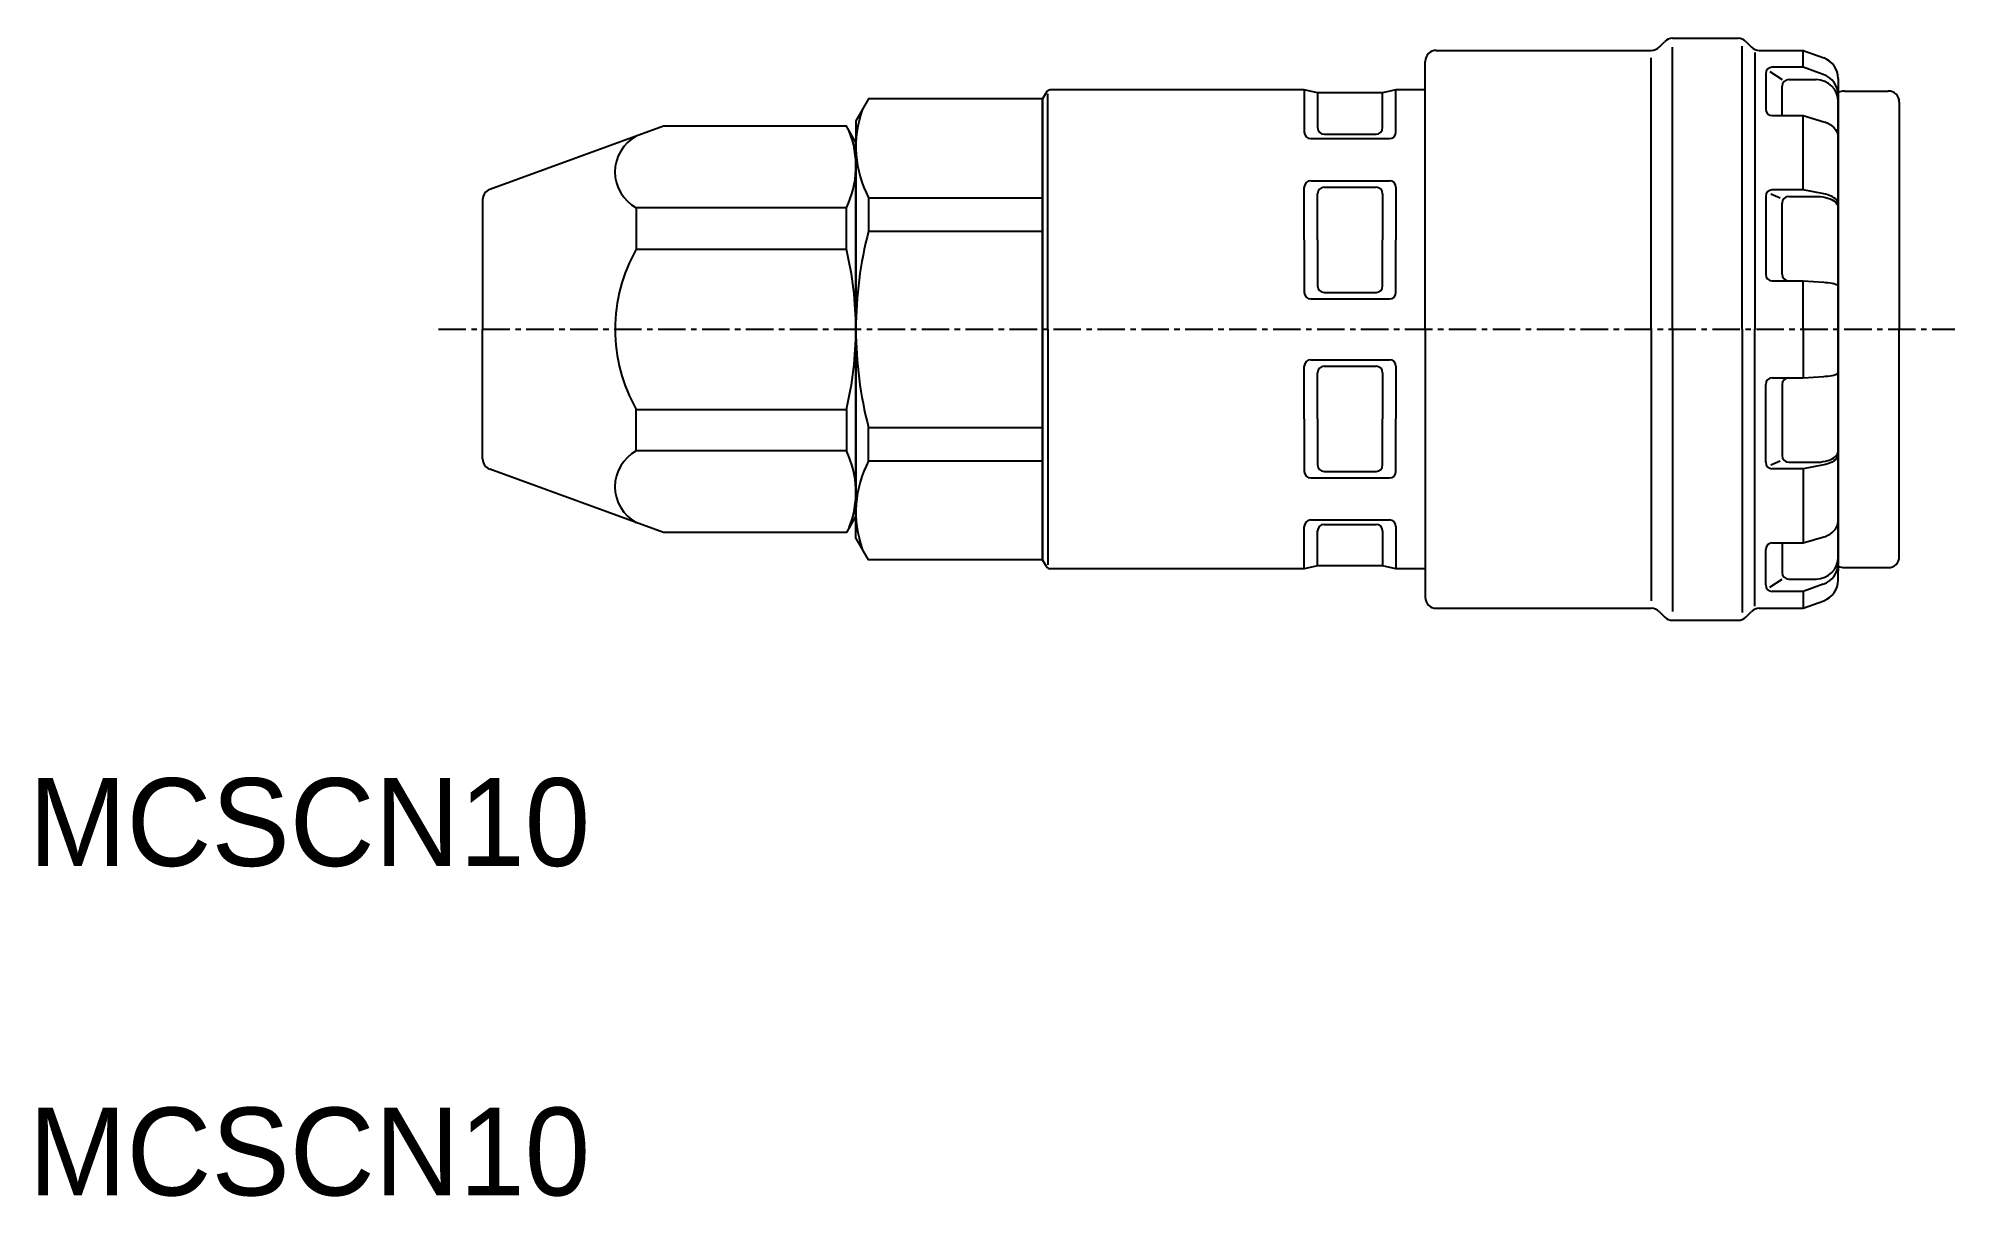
# Model space of a CAD drawing. Extents: x 7 to 94.3, y 107.7 to 160.5.
import ezdxf

# ---------------------------------------------------------------- set-up
doc = ezdxf.new("R2010")
doc.units = 0
doc.linetypes.add('CENTER', pattern=[2, 1.25, -0.25, 0.25, -0.25])
doc.layers.get('0').update_dxf_attribs({"linetype": 'CONTINUOUS'})
doc.layers.add('CENTER', color=1, linetype='CENTER')

msp = doc.modelspace()

# ---------------------------------------------------------------- linework, layer by layer
at = {"color": 7, "linetype": 'CONTINUOUS'}
for p, q in [((70.66, 159.926), (80.453, 159.926)), ((80.807, 160.072), (81.064, 160.33)), ((81.417, 160.476), (84.403, 160.476)), ((81.417, 147.226), (81.417, 160.079)), ((84.59, 147.226), (84.59, 160.123)), ((84.757, 160.33), (85.014, 160.072)), ((85.16, 159.83), (85.16, 147.226)), ((87.36, 159.16), (87.36, 159.926)), ((70.16, 147.226), (70.16, 159.426)), ((80.453, 147.226), (80.453, 159.583)), ((85.66, 158.86), (85.66, 157.255)), ((85.847, 158.969), (86.407, 158.596)), ((52.973, 147.226), (52.973, 157.945)), ((64.654, 158.126), (64.654, 156.208)), ((64.654, 158.126), (64.654, 156.208)), ((65.26, 157.999), (65.26, 156.408)), ((65.26, 157.999), (65.26, 156.408)), ((68.221, 156.408), (68.221, 157.999)), ((68.221, 156.408), (68.221, 157.999)), ((68.827, 156.208), (68.827, 158.126)), ((68.827, 156.208), (68.827, 158.126)), ((86.407, 156.955), (86.407, 158.296)), ((86.707, 158.596), (87.96, 158.596)), ((88.96, 158.643), (88.96, 147.226)), ((88.96, 147.226), (88.96, 158.226)), ((88.96, 147.226), (88.96, 158.226)), ((88.96, 147.226), (88.96, 158.226)), ((89.242, 158.076), (91.242, 158.076)), ((91.742, 157.576), (91.742, 147.226)), ((87.36, 153.576), (87.36, 156.955)), ((64.954, 155.908), (68.527, 155.908)), ((64.954, 155.908), (68.527, 155.908)), ((65.56, 156.108), (67.921, 156.108)), ((65.56, 156.108), (67.921, 156.108)), ((64.654, 151.302), (64.654, 153.694)), ((64.654, 151.302), (64.654, 153.694)), ((64.954, 153.994), (68.527, 153.994)), ((64.954, 153.994), (68.527, 153.994)), ((65.56, 153.694), (67.921, 153.694)), ((65.56, 153.694), (67.921, 153.694)), ((68.827, 153.694), (68.827, 151.302)), ((68.827, 153.694), (68.827, 151.302)), ((27.242, 153.126), (27.242, 147.226)), ((44.819, 153.217), (44.819, 151.698)), ((44.819, 153.217), (52.742, 153.217)), ((65.26, 151.302), (65.26, 153.394)), ((65.26, 151.302), (65.26, 153.394)), ((68.221, 153.394), (68.221, 151.302)), ((68.221, 153.394), (68.221, 151.302)), ((85.66, 153.276), (85.66, 149.731)), ((85.888, 153.391), (86.321, 153.219)), ((86.407, 149.731), (86.407, 152.976)), ((44.819, 151.698), (52.742, 151.698)), ((64.654, 151.302), (64.654, 148.909)), ((64.654, 151.302), (64.654, 148.909)), ((65.26, 151.302), (65.26, 149.209)), ((65.26, 151.302), (65.26, 149.209)), ((68.221, 149.209), (68.221, 151.302)), ((68.221, 149.209), (68.221, 151.302)), ((68.827, 148.909), (68.827, 151.302)), ((68.827, 148.909), (68.827, 151.302)), ((87.36, 147.226), (87.36, 149.431)), ((64.954, 148.609), (68.527, 148.609)), ((64.954, 148.609), (68.527, 148.609)), ((65.56, 148.909), (67.921, 148.909)), ((65.56, 148.909), (67.921, 148.909)), ((27.242, 141.326), (27.242, 147.226)), ((52.973, 147.226), (52.973, 136.507)), ((70.16, 147.226), (70.16, 135.026)), ((80.453, 147.226), (80.453, 134.869)), ((81.417, 147.226), (81.417, 134.373)), ((84.59, 147.226), (84.59, 134.329)), ((85.16, 134.622), (85.16, 147.226)), ((87.36, 147.226), (87.36, 145.021)), ((88.96, 147.226), (88.96, 136.226)), ((88.96, 147.226), (88.96, 136.226)), ((88.96, 147.226), (88.96, 136.226)), ((88.96, 135.809), (88.96, 147.226)), ((91.742, 136.876), (91.742, 147.226)), ((64.954, 145.843), (68.527, 145.843)), ((64.954, 145.843), (68.527, 145.843)), ((64.654, 143.151), (64.654, 145.543)), ((64.654, 143.151), (64.654, 145.543)), ((65.26, 143.151), (65.26, 145.243)), ((65.26, 143.151), (65.26, 145.243)), ((65.56, 145.543), (67.921, 145.543)), ((65.56, 145.543), (67.921, 145.543)), ((68.221, 145.243), (68.221, 143.151)), ((68.221, 145.243), (68.221, 143.151)), ((68.827, 145.543), (68.827, 143.151)), ((68.827, 145.543), (68.827, 143.151)), ((85.66, 141.176), (85.66, 144.721)), ((86.407, 144.721), (86.407, 141.476)), ((64.654, 143.151), (64.654, 140.758)), ((64.654, 143.151), (64.654, 140.758)), ((65.26, 143.151), (65.26, 141.058)), ((65.26, 143.151), (65.26, 141.058)), ((68.221, 141.058), (68.221, 143.151)), ((68.221, 141.058), (68.221, 143.151)), ((68.827, 140.758), (68.827, 143.151)), ((68.827, 140.758), (68.827, 143.151)), ((44.819, 141.235), (44.819, 142.754)), ((44.819, 142.754), (52.742, 142.754)), ((44.819, 141.235), (52.742, 141.235)), ((65.56, 140.758), (67.921, 140.758)), ((65.56, 140.758), (67.921, 140.758)), ((85.888, 141.061), (86.321, 141.233)), ((87.36, 140.876), (87.36, 137.497)), ((64.954, 140.458), (68.527, 140.458)), ((64.954, 140.458), (68.527, 140.458)), ((64.654, 136.326), (64.654, 138.244)), ((64.654, 136.326), (64.654, 138.244)), ((64.954, 138.544), (68.527, 138.544)), ((64.954, 138.544), (68.527, 138.544)), ((65.26, 136.453), (65.26, 138.044)), ((65.26, 136.453), (65.26, 138.044)), ((65.56, 138.344), (67.921, 138.344)), ((65.56, 138.344), (67.921, 138.344)), ((68.221, 138.044), (68.221, 136.453)), ((68.221, 138.044), (68.221, 136.453)), ((68.827, 138.244), (68.827, 136.326)), ((68.827, 138.244), (68.827, 136.326)), ((85.66, 135.592), (85.66, 137.197)), ((86.407, 137.497), (86.407, 136.156)), ((89.242, 136.376), (91.242, 136.376)), ((85.847, 135.483), (86.407, 135.856)), ((86.707, 135.856), (87.96, 135.856)), ((87.36, 135.292), (87.36, 134.526)), ((70.66, 134.526), (80.453, 134.526)), ((80.807, 134.38), (81.064, 134.122)), ((84.757, 134.122), (85.014, 134.38)), ((81.417, 133.976), (84.403, 133.976))]:
    msp.add_line(p, q, dxfattribs=at)
for points in [[(85.367, 159.926), (87.36, 159.926), (88.302, 159.583)], [(88.284, 158.828), (87.36, 159.16), (85.96, 159.16)], [(52.915, 158.026), (52.742, 157.726), (44.819, 157.726), (44.242, 156.726), (44.242, 147.226)], [(70.16, 158.126), (68.827, 158.126), (68.221, 157.999), (65.26, 157.999), (64.654, 158.126), (53.088, 158.126)], [(44.242, 147.226), (44.242, 155.726), (43.809, 156.476), (35.484, 156.476), (27.571, 153.596)], [(85.96, 156.955), (87.36, 156.955), (88.302, 156.679), (88.386, 156.652), (88.496, 156.606), (88.598, 156.549), (88.689, 156.483), (88.769, 156.409), (88.836, 156.328), (88.89, 156.241), (88.929, 156.149), (88.952, 156.055), (88.96, 155.959)], [(88.96, 152.926), (88.952, 152.989), (88.929, 153.05), (88.89, 153.11), (88.836, 153.167), (88.769, 153.22), (88.689, 153.268), (88.598, 153.311), (88.496, 153.348), (88.386, 153.378), (88.302, 153.396), (87.36, 153.576), (85.96, 153.576)], [(86.707, 153.276), (87.96, 153.276), (88.023, 153.276), (88.148, 153.268), (88.269, 153.253), (88.386, 153.229), (88.496, 153.199), (88.598, 153.162), (88.689, 153.119), (88.769, 153.071), (88.836, 153.018), (88.89, 152.961), (88.929, 152.901), (88.952, 152.84), (88.96, 152.777)], [(85.96, 149.431), (87.36, 149.431), (88.302, 149.369), (88.386, 149.363), (88.496, 149.352), (88.598, 149.339), (88.689, 149.324), (88.769, 149.308), (88.836, 149.289), (88.89, 149.269), (88.929, 149.249), (88.952, 149.227), (88.96, 149.206)], [(44.242, 147.226), (44.242, 138.726), (43.809, 137.976), (35.484, 137.976), (27.571, 140.856)], [(52.915, 136.426), (52.742, 136.726), (44.819, 136.726), (44.242, 137.726), (44.242, 147.226)], [(85.96, 145.021), (87.36, 145.021), (88.302, 145.083), (88.386, 145.089), (88.496, 145.1), (88.598, 145.113), (88.689, 145.128), (88.769, 145.144), (88.836, 145.163), (88.89, 145.183), (88.929, 145.203), (88.952, 145.225), (88.96, 145.246)], [(88.96, 141.526), (88.952, 141.463), (88.929, 141.402), (88.89, 141.342), (88.836, 141.285), (88.769, 141.232), (88.689, 141.184), (88.598, 141.141), (88.496, 141.104), (88.386, 141.074), (88.302, 141.056), (87.36, 140.876), (85.96, 140.876)], [(86.707, 141.176), (87.96, 141.176), (88.023, 141.176), (88.148, 141.184), (88.269, 141.2), (88.386, 141.223), (88.496, 141.253), (88.598, 141.29), (88.689, 141.333), (88.769, 141.381), (88.836, 141.434), (88.89, 141.491), (88.929, 141.551), (88.952, 141.612), (88.96, 141.675)], [(85.96, 137.497), (87.36, 137.497), (88.302, 137.773), (88.386, 137.8), (88.496, 137.846), (88.598, 137.903), (88.689, 137.969), (88.769, 138.043), (88.836, 138.124), (88.89, 138.211), (88.929, 138.303), (88.952, 138.397), (88.96, 138.493)], [(70.16, 136.326), (68.827, 136.326), (68.221, 136.453), (65.26, 136.453), (64.654, 136.326), (53.088, 136.326)], [(88.284, 135.624), (87.36, 135.292), (85.96, 135.292)], [(85.367, 134.526), (87.36, 134.526), (88.302, 134.869)]]:
    msp.add_lwpolyline(points, dxfattribs=at)
for points in [[(52.742, 157.726), (52.742, 147.226)], [(34.242, 150.875), (43.809, 150.875), (43.809, 152.763), (34.242, 152.763), (34.242, 150.875)], [(52.742, 136.726), (52.742, 147.226)], [(34.242, 143.577), (43.809, 143.577), (43.809, 141.689), (34.242, 141.689), (34.242, 143.577)]]:
    msp.add_lwpolyline(points, close=True, dxfattribs=at)
for centre, radius, start, end in [((70.66, 159.426), 0.5, 90, 180), ((80.453, 160.426), 0.5, 270, 315), ((81.417, 159.976), 0.5, 90, 135), ((84.403, 159.976), 0.5, 45, 90), ((85.367, 160.426), 0.5, 225, 270), ((85.96, 158.86), 0.3, 90, 180), ((87.96, 157.881), 1, 0, 71.11828), ((87.96, 158.643), 1, 0, 70), ((53.088, 157.926), 0.2, 90, 150), ((86.707, 158.296), 0.3, 90, 180), ((87.96, 157.596), 1, 0, 90), ((89.242, 157.376), 0.7, 90, 113.72318), ((91.242, 157.576), 0.5, 0, 90), ((49.235, 155.55), 4.994, 160.3924, 207.8451), ((85.96, 157.255), 0.3, 180, 270), ((39.915, 154.654), 4.329, 334.09183, 21.65475), ((64.954, 156.208), 0.3, 180, 270), ((64.954, 156.208), 0.3, 180, 270), ((65.56, 156.408), 0.3, 180, 270), ((65.56, 156.408), 0.3, 180, 270), ((67.921, 156.408), 0.3, 270, 0), ((67.921, 156.408), 0.3, 270, 0), ((68.527, 156.208), 0.3, 270, 0), ((68.527, 156.208), 0.3, 270, 0), ((35.121, 154.393), 1.852, 118.3378, 241.6622), ((27.742, 153.126), 0.5, 110, 180), ((64.954, 153.694), 0.3, 90, 180), ((64.954, 153.694), 0.3, 90, 180), ((65.56, 153.394), 0.3, 90, 180), ((65.56, 153.394), 0.3, 90, 180), ((67.921, 153.394), 0.3, 0, 90), ((67.921, 153.394), 0.3, 0, 90), ((68.527, 153.694), 0.3, 0, 90), ((68.527, 153.694), 0.3, 0, 90), ((85.96, 153.276), 0.3, 90, 180), ((86.707, 152.976), 0.3, 90, 180), ((61.851, 147.226), 17.609, 165.28767, 180), ((40.638, 147.226), 7.364, 150.29745, 180), ((28.653, 147.226), 15.588, 0, 13.5362), ((65.56, 149.209), 0.3, 180, 270), ((65.56, 149.209), 0.3, 180, 270), ((67.921, 149.209), 0.3, 270, 0), ((67.921, 149.209), 0.3, 270, 0), ((85.96, 149.731), 0.3, 180, 270), ((86.707, 149.731), 0.3, 180, 270), ((64.954, 148.909), 0.3, 180, 270), ((64.954, 148.909), 0.3, 180, 270), ((68.527, 148.909), 0.3, 270, 0), ((68.527, 148.909), 0.3, 270, 0), ((40.638, 147.226), 7.364, 180, 209.70255), ((28.653, 147.226), 15.588, 346.4638, 0), ((61.851, 147.226), 17.609, 180, 194.71233), ((64.954, 145.543), 0.3, 90, 180), ((64.954, 145.543), 0.3, 90, 180), ((68.527, 145.543), 0.3, 0, 90), ((68.527, 145.543), 0.3, 0, 90), ((65.56, 145.243), 0.3, 90, 180), ((65.56, 145.243), 0.3, 90, 180), ((67.921, 145.243), 0.3, 0, 90), ((67.921, 145.243), 0.3, 0, 90), ((85.96, 144.721), 0.3, 90, 180), ((86.707, 144.721), 0.3, 90, 180), ((35.121, 140.059), 1.852, 118.3378, 241.6622), ((39.915, 139.798), 4.329, 338.34525, 25.90817), ((86.707, 141.476), 0.3, 180, 270), ((27.742, 141.326), 0.5, 180, 250), ((49.235, 138.902), 4.994, 152.1549, 199.6076), ((64.954, 140.758), 0.3, 180, 270), ((64.954, 140.758), 0.3, 180, 270), ((65.56, 141.058), 0.3, 180, 270), ((65.56, 141.058), 0.3, 180, 270), ((67.921, 141.058), 0.3, 270, 0), ((67.921, 141.058), 0.3, 270, 0), ((68.527, 140.758), 0.3, 270, 0), ((68.527, 140.758), 0.3, 270, 0), ((85.96, 141.176), 0.3, 180, 270), ((64.954, 138.244), 0.3, 90, 180), ((64.954, 138.244), 0.3, 90, 180), ((65.56, 138.044), 0.3, 90, 180), ((65.56, 138.044), 0.3, 90, 180), ((67.921, 138.044), 0.3, 0, 90), ((67.921, 138.044), 0.3, 0, 90), ((68.527, 138.244), 0.3, 0, 90), ((68.527, 138.244), 0.3, 0, 90), ((85.96, 137.197), 0.3, 90, 180), ((53.088, 136.526), 0.2, 210, 270), ((86.707, 136.156), 0.3, 180, 270), ((87.96, 136.856), 1, 270, 0), ((87.96, 136.571), 1, 288.88172, 0), ((89.242, 137.076), 0.7, 246.27682, 270), ((91.242, 136.876), 0.5, 270, 0), ((85.96, 135.592), 0.3, 180, 270), ((87.96, 135.809), 1, 290, 0), ((70.66, 135.026), 0.5, 180, 270), ((80.453, 134.026), 0.5, 45, 90), ((85.367, 134.026), 0.5, 90, 135), ((81.417, 134.476), 0.5, 225, 270), ((84.403, 134.476), 0.5, 270, 315)]:
    msp.add_arc(centre, radius, start, end, dxfattribs=at)
at = {"layer": 'CENTER', "color": 1, "linetype": 'CENTER'}
msp.add_line((25.235, 147.226), (94.264, 147.226), dxfattribs=at)

# ---------------------------------------------------------------- texts
at = {"color": 7, "linetype": 'CONTINUOUS'}
for p in [(6.579, 122.789), (6.579, 107.789)]:
    msp.add_text('MCSCN10', height=4, dxfattribs=at).set_placement(p)

doc.saveas('drawing.dxf')
